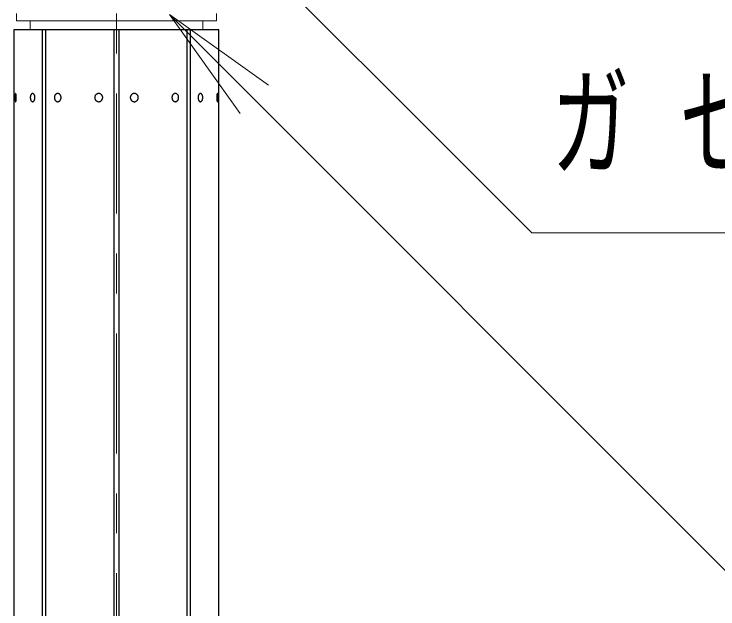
# Model space of a CAD drawing. Units: millimetres on the paper, scale 1:50. Extents: x -365 to 10, y -38 to 257.
# Drawn here: x -79.47 to -61.86, y 198.91 to 213.79 of the extents above; entities that cross this region are included whole.
import ezdxf

# ---------------------------------------------------------------- set-up
doc = ezdxf.new("R2010")
doc.units = ezdxf.units.MM
doc.linetypes.add('USER2', pattern=[6, 3, -1, 1, -1])
doc.layers.add('LY_1', color=7, linetype='Continuous', lineweight=25)
doc.styles.add('ＭＳ ゴシック', font='')
doc.styles.get('ＭＳ ゴシック').set_extended_font_data('MS Gothic')

msp = doc.modelspace()

# ---------------------------------------------------------------- linework, layer by layer
at = {"layer": 'LY_1', "linetype": 'USER2', "lineweight": 13}
msp.add_line((-76.907, 166.804), (-76.907, 230.028), dxfattribs=at)
at = {"layer": 'LY_1', "lineweight": 13}
for p, q in [((-79.407, 213.804), (-79.407, 213.624)), ((-75.58, 213.781), (-73.459, 211.66)), ((-75.58, 213.781), (-73.106, 212.013)), ((-73.813, 211.306), (-75.58, 213.781)), ((-74.407, 213.804), (-74.407, 213.624)), ((-79.407, 213.624), (-74.407, 213.624)), ((-79.07, 213.624), (-79.07, 213.404)), ((-74.744, 213.624), (-74.744, 213.404))]:
    msp.add_line(p, q, dxfattribs=at)
at = {"layer": 'LY_1'}
for p, q in [((-79.47, 213.404), (-74.344, 213.404)), ((-79.47, 169.804), (-79.47, 213.404)), ((-78.76, 169.804), (-78.76, 213.404)), ((-78.676, 169.804), (-78.676, 213.404)), ((-76.966, 169.804), (-76.966, 213.404)), ((-76.847, 213.404), (-76.847, 169.804)), ((-75.137, 169.804), (-75.137, 213.404)), ((-75.053, 169.804), (-75.053, 213.404)), ((-74.344, 169.804), (-74.344, 213.404))]:
    msp.add_line(p, q, dxfattribs=at)
at = {"layer": 'LY_1', "lineweight": 13}
for points in [[(-75.113, 216.914), (-66.518, 208.32), (-41.563, 208.32)], [(-75.58, 213.781), (-60.94, 199.141), (-33.94, 199.141)]]:
    msp.add_lwpolyline(points, dxfattribs=at)
at = {"layer": 'LY_1'}
for points in [[(-79.431, 211.806), (-79.432, 211.806), (-79.434, 211.804), (-79.435, 211.803), (-79.437, 211.8), (-79.438, 211.796), (-79.439, 211.792), (-79.44, 211.787), (-79.442, 211.782), (-79.443, 211.776), (-79.444, 211.769), (-79.445, 211.762), (-79.445, 211.755), (-79.446, 211.747), (-79.447, 211.739), (-79.447, 211.73), (-79.447, 211.721), (-79.448, 211.712), (-79.448, 211.704), (-79.448, 211.695), (-79.447, 211.686), (-79.447, 211.677), (-79.447, 211.669), (-79.446, 211.66), (-79.445, 211.652), (-79.445, 211.645), (-79.444, 211.638), (-79.443, 211.631), (-79.442, 211.625), (-79.44, 211.62), (-79.439, 211.615), (-79.438, 211.611), (-79.437, 211.607), (-79.435, 211.605), (-79.434, 211.603), (-79.432, 211.601), (-79.431, 211.601), (-79.429, 211.601), (-79.428, 211.603), (-79.426, 211.605), (-79.425, 211.607), (-79.424, 211.611), (-79.422, 211.615), (-79.421, 211.62), (-79.42, 211.625), (-79.419, 211.631), (-79.418, 211.638), (-79.417, 211.645), (-79.416, 211.652), (-79.415, 211.66), (-79.415, 211.669), (-79.414, 211.677), (-79.414, 211.686), (-79.414, 211.695), (-79.414, 211.704), (-79.414, 211.712), (-79.414, 211.721), (-79.414, 211.73), (-79.415, 211.739), (-79.415, 211.747), (-79.416, 211.755), (-79.417, 211.762), (-79.418, 211.769), (-79.419, 211.776), (-79.42, 211.782), (-79.421, 211.787), (-79.422, 211.792), (-79.424, 211.796), (-79.425, 211.8), (-79.426, 211.803), (-79.428, 211.804), (-79.429, 211.806)], [(-79.006, 211.806), (-79.011, 211.806), (-79.016, 211.804), (-79.021, 211.803), (-79.026, 211.8), (-79.031, 211.796), (-79.036, 211.792), (-79.04, 211.787), (-79.044, 211.782), (-79.048, 211.776), (-79.051, 211.769), (-79.054, 211.762), (-79.057, 211.755), (-79.059, 211.747), (-79.061, 211.739), (-79.063, 211.73), (-79.064, 211.721), (-79.065, 211.712), (-79.065, 211.704), (-79.065, 211.695), (-79.064, 211.686), (-79.063, 211.677), (-79.061, 211.669), (-79.059, 211.66), (-79.057, 211.652), (-79.054, 211.645), (-79.051, 211.638), (-79.048, 211.631), (-79.044, 211.625), (-79.04, 211.62), (-79.036, 211.615), (-79.031, 211.611), (-79.026, 211.607), (-79.021, 211.605), (-79.016, 211.603), (-79.011, 211.601), (-79.006, 211.601), (-79.001, 211.601), (-78.996, 211.603), (-78.991, 211.605), (-78.986, 211.607), (-78.982, 211.611), (-78.977, 211.615), (-78.973, 211.62), (-78.969, 211.625), (-78.965, 211.631), (-78.962, 211.638), (-78.958, 211.645), (-78.956, 211.652), (-78.953, 211.66), (-78.951, 211.669), (-78.95, 211.677), (-78.949, 211.686), (-78.948, 211.695), (-78.948, 211.704), (-78.948, 211.712), (-78.949, 211.721), (-78.95, 211.73), (-78.951, 211.739), (-78.953, 211.747), (-78.956, 211.755), (-78.958, 211.762), (-78.962, 211.769), (-78.965, 211.776), (-78.969, 211.782), (-78.973, 211.787), (-78.977, 211.792), (-78.982, 211.796), (-78.986, 211.8), (-78.991, 211.803), (-78.996, 211.804), (-79.001, 211.806)], [(-78.377, 211.806), (-78.385, 211.806), (-78.392, 211.804), (-78.399, 211.803), (-78.406, 211.8), (-78.413, 211.796), (-78.419, 211.792), (-78.426, 211.787), (-78.431, 211.782), (-78.437, 211.776), (-78.442, 211.769), (-78.446, 211.762), (-78.45, 211.755), (-78.454, 211.747), (-78.456, 211.739), (-78.459, 211.73), (-78.46, 211.721), (-78.461, 211.712), (-78.461, 211.704), (-78.461, 211.695), (-78.46, 211.686), (-78.459, 211.677), (-78.456, 211.669), (-78.454, 211.66), (-78.45, 211.652), (-78.446, 211.645), (-78.442, 211.638), (-78.437, 211.631), (-78.431, 211.625), (-78.426, 211.62), (-78.419, 211.615), (-78.413, 211.611), (-78.406, 211.607), (-78.399, 211.605), (-78.392, 211.603), (-78.385, 211.601), (-78.377, 211.601), (-78.37, 211.601), (-78.363, 211.603), (-78.356, 211.605), (-78.349, 211.607), (-78.342, 211.611), (-78.335, 211.615), (-78.329, 211.62), (-78.323, 211.625), (-78.318, 211.631), (-78.313, 211.638), (-78.309, 211.645), (-78.305, 211.652), (-78.301, 211.66), (-78.299, 211.669), (-78.296, 211.677), (-78.295, 211.686), (-78.294, 211.695), (-78.293, 211.704), (-78.294, 211.712), (-78.295, 211.721), (-78.296, 211.73), (-78.299, 211.739), (-78.301, 211.747), (-78.305, 211.755), (-78.309, 211.762), (-78.313, 211.769), (-78.318, 211.776), (-78.323, 211.782), (-78.329, 211.787), (-78.335, 211.792), (-78.342, 211.796), (-78.349, 211.8), (-78.356, 211.803), (-78.363, 211.804), (-78.37, 211.806)], [(-77.352, 211.806), (-77.361, 211.806), (-77.37, 211.804), (-77.378, 211.803), (-77.386, 211.8), (-77.394, 211.796), (-77.402, 211.792), (-77.41, 211.787), (-77.416, 211.782), (-77.423, 211.776), (-77.429, 211.769), (-77.434, 211.762), (-77.439, 211.755), (-77.443, 211.747), (-77.446, 211.739), (-77.449, 211.73), (-77.451, 211.721), (-77.452, 211.712), (-77.452, 211.704), (-77.452, 211.695), (-77.451, 211.686), (-77.449, 211.677), (-77.446, 211.669), (-77.443, 211.66), (-77.439, 211.652), (-77.434, 211.645), (-77.429, 211.638), (-77.423, 211.631), (-77.416, 211.625), (-77.41, 211.62), (-77.402, 211.615), (-77.394, 211.611), (-77.386, 211.607), (-77.378, 211.605), (-77.37, 211.603), (-77.361, 211.601), (-77.352, 211.601), (-77.343, 211.601), (-77.335, 211.603), (-77.326, 211.605), (-77.318, 211.607), (-77.31, 211.611), (-77.302, 211.615), (-77.295, 211.62), (-77.288, 211.625), (-77.281, 211.631), (-77.276, 211.638), (-77.27, 211.645), (-77.266, 211.652), (-77.262, 211.66), (-77.258, 211.669), (-77.256, 211.677), (-77.254, 211.686), (-77.253, 211.695), (-77.252, 211.704), (-77.253, 211.712), (-77.254, 211.721), (-77.256, 211.73), (-77.258, 211.739), (-77.262, 211.747), (-77.266, 211.755), (-77.27, 211.762), (-77.276, 211.769), (-77.281, 211.776), (-77.288, 211.782), (-77.295, 211.787), (-77.302, 211.792), (-77.31, 211.796), (-77.318, 211.8), (-77.326, 211.803), (-77.335, 211.804), (-77.343, 211.806)], [(-76.461, 211.806), (-76.47, 211.806), (-76.478, 211.804), (-76.487, 211.803), (-76.495, 211.8), (-76.503, 211.796), (-76.511, 211.792), (-76.518, 211.787), (-76.525, 211.782), (-76.532, 211.776), (-76.537, 211.769), (-76.543, 211.762), (-76.547, 211.755), (-76.552, 211.747), (-76.555, 211.739), (-76.557, 211.73), (-76.559, 211.721), (-76.561, 211.712), (-76.561, 211.704), (-76.561, 211.695), (-76.559, 211.686), (-76.557, 211.677), (-76.555, 211.669), (-76.552, 211.66), (-76.547, 211.652), (-76.543, 211.645), (-76.537, 211.638), (-76.532, 211.631), (-76.525, 211.625), (-76.518, 211.62), (-76.511, 211.615), (-76.503, 211.611), (-76.495, 211.607), (-76.487, 211.605), (-76.478, 211.603), (-76.47, 211.601), (-76.461, 211.601), (-76.452, 211.601), (-76.444, 211.603), (-76.435, 211.605), (-76.427, 211.607), (-76.419, 211.611), (-76.411, 211.615), (-76.404, 211.62), (-76.397, 211.625), (-76.39, 211.631), (-76.384, 211.638), (-76.379, 211.645), (-76.374, 211.652), (-76.37, 211.66), (-76.367, 211.669), (-76.364, 211.677), (-76.362, 211.686), (-76.361, 211.695), (-76.361, 211.704), (-76.361, 211.712), (-76.362, 211.721), (-76.364, 211.73), (-76.367, 211.739), (-76.37, 211.747), (-76.374, 211.755), (-76.379, 211.762), (-76.384, 211.769), (-76.39, 211.776), (-76.397, 211.782), (-76.404, 211.787), (-76.411, 211.792), (-76.419, 211.796), (-76.427, 211.8), (-76.435, 211.803), (-76.444, 211.804), (-76.452, 211.806)], [(-75.436, 211.806), (-75.443, 211.806), (-75.45, 211.804), (-75.457, 211.803), (-75.464, 211.8), (-75.471, 211.796), (-75.478, 211.792), (-75.484, 211.787), (-75.49, 211.782), (-75.495, 211.776), (-75.5, 211.769), (-75.504, 211.762), (-75.508, 211.755), (-75.512, 211.747), (-75.515, 211.739), (-75.517, 211.73), (-75.518, 211.721), (-75.519, 211.712), (-75.52, 211.704), (-75.519, 211.695), (-75.518, 211.686), (-75.517, 211.677), (-75.515, 211.669), (-75.512, 211.66), (-75.508, 211.652), (-75.504, 211.645), (-75.5, 211.638), (-75.495, 211.631), (-75.49, 211.625), (-75.484, 211.62), (-75.478, 211.615), (-75.471, 211.611), (-75.464, 211.607), (-75.457, 211.605), (-75.45, 211.603), (-75.443, 211.601), (-75.436, 211.601), (-75.428, 211.601), (-75.421, 211.603), (-75.414, 211.605), (-75.407, 211.607), (-75.4, 211.611), (-75.394, 211.615), (-75.387, 211.62), (-75.382, 211.625), (-75.376, 211.631), (-75.371, 211.638), (-75.367, 211.645), (-75.363, 211.652), (-75.359, 211.66), (-75.357, 211.669), (-75.354, 211.677), (-75.353, 211.686), (-75.352, 211.695), (-75.352, 211.704), (-75.352, 211.712), (-75.353, 211.721), (-75.354, 211.73), (-75.357, 211.739), (-75.359, 211.747), (-75.363, 211.755), (-75.367, 211.762), (-75.371, 211.769), (-75.376, 211.776), (-75.382, 211.782), (-75.387, 211.787), (-75.394, 211.792), (-75.4, 211.796), (-75.407, 211.8), (-75.414, 211.803), (-75.421, 211.804), (-75.428, 211.806)], [(-74.807, 211.806), (-74.812, 211.806), (-74.817, 211.804), (-74.822, 211.803), (-74.827, 211.8), (-74.831, 211.796), (-74.836, 211.792), (-74.84, 211.787), (-74.844, 211.782), (-74.848, 211.776), (-74.852, 211.769), (-74.855, 211.762), (-74.857, 211.755), (-74.86, 211.747), (-74.862, 211.739), (-74.863, 211.73), (-74.864, 211.721), (-74.865, 211.712), (-74.865, 211.704), (-74.865, 211.695), (-74.864, 211.686), (-74.863, 211.677), (-74.862, 211.669), (-74.86, 211.66), (-74.857, 211.652), (-74.855, 211.645), (-74.852, 211.638), (-74.848, 211.631), (-74.844, 211.625), (-74.84, 211.62), (-74.836, 211.615), (-74.831, 211.611), (-74.827, 211.607), (-74.822, 211.605), (-74.817, 211.603), (-74.812, 211.601), (-74.807, 211.601), (-74.802, 211.601), (-74.797, 211.603), (-74.792, 211.605), (-74.787, 211.607), (-74.782, 211.611), (-74.777, 211.615), (-74.773, 211.62), (-74.769, 211.625), (-74.765, 211.631), (-74.762, 211.638), (-74.759, 211.645), (-74.756, 211.652), (-74.754, 211.66), (-74.752, 211.669), (-74.75, 211.677), (-74.749, 211.686), (-74.748, 211.695), (-74.748, 211.704), (-74.748, 211.712), (-74.749, 211.721), (-74.75, 211.73), (-74.752, 211.739), (-74.754, 211.747), (-74.756, 211.755), (-74.759, 211.762), (-74.762, 211.769), (-74.765, 211.776), (-74.769, 211.782), (-74.773, 211.787), (-74.777, 211.792), (-74.782, 211.796), (-74.787, 211.8), (-74.792, 211.803), (-74.797, 211.804), (-74.802, 211.806)], [(-74.382, 211.806), (-74.384, 211.806), (-74.385, 211.804), (-74.387, 211.803), (-74.388, 211.8), (-74.389, 211.796), (-74.391, 211.792), (-74.392, 211.787), (-74.393, 211.782), (-74.394, 211.776), (-74.395, 211.769), (-74.396, 211.762), (-74.397, 211.755), (-74.398, 211.747), (-74.398, 211.739), (-74.399, 211.73), (-74.399, 211.721), (-74.399, 211.712), (-74.399, 211.704), (-74.399, 211.695), (-74.399, 211.686), (-74.399, 211.677), (-74.398, 211.669), (-74.398, 211.66), (-74.397, 211.652), (-74.396, 211.645), (-74.395, 211.638), (-74.394, 211.631), (-74.393, 211.625), (-74.392, 211.62), (-74.391, 211.615), (-74.389, 211.611), (-74.388, 211.607), (-74.387, 211.605), (-74.385, 211.603), (-74.384, 211.601), (-74.382, 211.601), (-74.381, 211.601), (-74.379, 211.603), (-74.378, 211.605), (-74.376, 211.607), (-74.375, 211.611), (-74.374, 211.615), (-74.373, 211.62), (-74.371, 211.625), (-74.37, 211.631), (-74.369, 211.638), (-74.368, 211.645), (-74.368, 211.652), (-74.367, 211.66), (-74.366, 211.669), (-74.366, 211.677), (-74.366, 211.686), (-74.365, 211.695), (-74.365, 211.704), (-74.365, 211.712), (-74.366, 211.721), (-74.366, 211.73), (-74.366, 211.739), (-74.367, 211.747), (-74.368, 211.755), (-74.368, 211.762), (-74.369, 211.769), (-74.37, 211.776), (-74.371, 211.782), (-74.373, 211.787), (-74.374, 211.792), (-74.375, 211.796), (-74.376, 211.8), (-74.378, 211.803), (-74.379, 211.804), (-74.381, 211.806)]]:
    msp.add_lwpolyline(points, close=True, dxfattribs=at)

# ---------------------------------------------------------------- texts
at = {"layer": 'LY_1', "insert": (-66.018, 210.97), "char_height": 2.199, "attachment_point": 4, "style": 'ＭＳ ゴシック'}
msp.add_mtext('\\T1.64;\\W0.65;ガセットＰＬ－９', dxfattribs=at)

doc.saveas('drawing.dxf')
